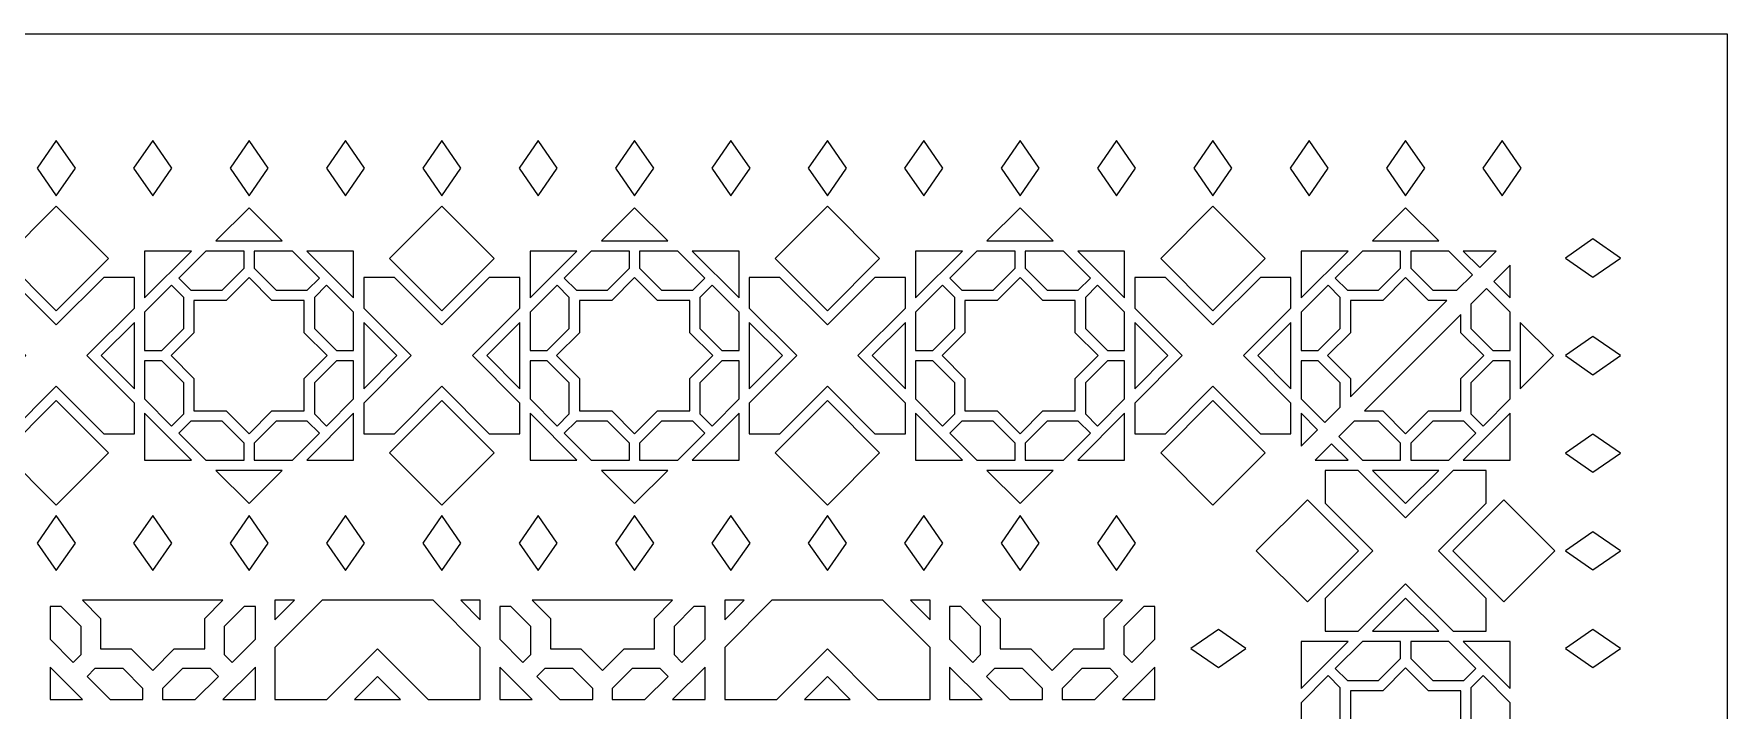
# Model space of a CAD drawing. Header units: millimetres. Extents: x 0 to 1400, y 170 to 1220.
# Drawn here: x 873 to 1400, y 1010 to 1220 of the extents above; entities that cross this region are included whole.
import ezdxf

# ---------------------------------------------------------------- set-up
doc = ezdxf.new("R2010")
doc.units = ezdxf.units.MM
doc.layers.add('CUT', color=1, linetype='CONTINUOUS')

msp = doc.modelspace()

# ---------------------------------------------------------------- linework, layer by layer
at = {"layer": 'CUT'}
for points in [[(0, 1220), (1400.15, 1220), (1400.15, 169.85), (0, 169.85)], [(874.136, 1178.215), (880.075, 1169.637), (886.014, 1178.215), (880.075, 1186.793)], [(904.136, 1178.215), (910.075, 1169.637), (916.014, 1178.215), (910.075, 1186.793)], [(934.136, 1178.215), (940.075, 1169.637), (946.014, 1178.215), (940.075, 1186.793)], [(964.136, 1178.215), (970.075, 1169.637), (976.014, 1178.215), (970.075, 1186.793)], [(994.136, 1178.215), (1000.075, 1169.637), (1006.014, 1178.215), (1000.075, 1186.793)], [(1024.136, 1178.215), (1030.075, 1169.637), (1036.014, 1178.215), (1030.075, 1186.793)], [(1054.136, 1178.215), (1060.075, 1169.637), (1066.014, 1178.215), (1060.075, 1186.793)], [(1084.136, 1178.215), (1090.075, 1169.637), (1096.014, 1178.215), (1090.075, 1186.793)], [(1114.136, 1178.215), (1120.075, 1169.637), (1126.014, 1178.215), (1120.075, 1186.793)], [(1144.136, 1178.215), (1150.075, 1169.637), (1156.014, 1178.215), (1150.075, 1186.793)], [(1174.136, 1178.215), (1180.075, 1169.637), (1186.014, 1178.215), (1180.075, 1186.793)], [(1204.136, 1178.215), (1210.075, 1169.637), (1216.014, 1178.215), (1210.075, 1186.793)], [(1234.136, 1178.215), (1240.075, 1169.637), (1246.014, 1178.215), (1240.075, 1186.793)], [(1264.136, 1178.215), (1270.075, 1169.637), (1276.014, 1178.215), (1270.075, 1186.793)], [(1294.136, 1178.215), (1300.075, 1169.637), (1306.014, 1178.215), (1300.075, 1186.793)], [(1324.136, 1178.215), (1330.075, 1169.637), (1336.014, 1178.215), (1330.075, 1186.793)], [(863.832, 1150.156), (880.075, 1133.912), (896.318, 1150.156), (880.075, 1166.399)], [(950.402, 1155.611), (940.075, 1165.938), (929.748, 1155.611)], [(983.832, 1150.156), (1000.075, 1133.912), (1016.318, 1150.156), (1000.075, 1166.399)], [(1070.402, 1155.611), (1060.075, 1165.938), (1049.748, 1155.611)], [(1103.832, 1150.156), (1120.075, 1133.912), (1136.318, 1150.156), (1120.075, 1166.399)], [(1190.402, 1155.611), (1180.075, 1165.938), (1169.748, 1155.611)], [(1223.832, 1150.156), (1240.075, 1133.912), (1256.318, 1150.156), (1240.075, 1166.399)], [(1310.402, 1155.611), (1300.075, 1165.938), (1289.748, 1155.611)], [(1366.943, 1150.282), (1358.365, 1156.221), (1349.787, 1150.282), (1358.365, 1144.343)], [(922.144, 1152.461), (907.539, 1152.461), (907.539, 1137.856)], [(921.966, 1140.261), (931.652, 1140.261), (938.5, 1147.109), (938.5, 1152.461), (926.598, 1152.461), (918.182, 1144.045)], [(941.65, 1147.109), (948.498, 1140.261), (958.184, 1140.261), (961.968, 1144.045), (953.552, 1152.461), (941.65, 1152.461)], [(972.611, 1137.856), (972.611, 1152.461), (958.006, 1152.461)], [(1042.144, 1152.461), (1027.539, 1152.461), (1027.539, 1137.856)], [(1041.966, 1140.261), (1051.652, 1140.261), (1058.5, 1147.109), (1058.5, 1152.461), (1046.598, 1152.461), (1038.182, 1144.045)], [(1061.65, 1147.109), (1068.498, 1140.261), (1078.184, 1140.261), (1081.968, 1144.045), (1073.552, 1152.461), (1061.65, 1152.461)], [(1092.611, 1137.856), (1092.611, 1152.461), (1078.006, 1152.461)], [(1162.144, 1152.461), (1147.539, 1152.461), (1147.539, 1137.856)], [(1161.966, 1140.261), (1171.652, 1140.261), (1178.5, 1147.109), (1178.5, 1152.461), (1166.598, 1152.461), (1158.182, 1144.045)], [(1181.65, 1147.109), (1188.498, 1140.261), (1198.184, 1140.261), (1201.968, 1144.045), (1193.552, 1152.461), (1181.65, 1152.461)], [(1212.611, 1137.856), (1212.611, 1152.461), (1198.006, 1152.461)], [(1282.144, 1152.461), (1267.539, 1152.461), (1267.539, 1137.856)], [(1281.966, 1140.261), (1291.652, 1140.261), (1298.5, 1147.109), (1298.5, 1152.461), (1286.598, 1152.461), (1278.182, 1144.045)], [(1320.907, 1145.106), (1313.552, 1152.461), (1301.65, 1152.461), (1301.65, 1147.109), (1308.498, 1140.261), (1316.062, 1140.261)], [(1328.262, 1152.461), (1318.006, 1152.461), (1323.134, 1147.333)], [(855.761, 1144.239), (855.761, 1134.706), (870.542, 1119.925), (855.761, 1105.144), (855.761, 1095.611), (865.294, 1095.611), (880.075, 1110.392), (894.856, 1095.611), (904.389, 1095.611), (904.389, 1105.144), (889.608, 1119.925), (904.389, 1134.706), (904.389, 1144.239), (894.856, 1144.239), (880.075, 1129.458), (865.294, 1144.239)], [(915.77, 1119.925), (922.889, 1112.806), (922.889, 1102.739), (932.956, 1102.739), (940.075, 1095.62), (947.194, 1102.739), (957.261, 1102.739), (957.261, 1112.806), (964.38, 1119.925), (957.261, 1127.044), (957.261, 1137.111), (947.194, 1137.111), (940.075, 1144.23), (932.956, 1137.111), (922.889, 1137.111), (922.889, 1127.044)], [(975.761, 1144.239), (975.761, 1134.706), (990.542, 1119.925), (975.761, 1105.144), (975.761, 1095.611), (985.294, 1095.611), (1000.075, 1110.392), (1014.856, 1095.611), (1024.389, 1095.611), (1024.389, 1105.144), (1009.608, 1119.925), (1024.389, 1134.706), (1024.389, 1144.239), (1014.856, 1144.239), (1000.075, 1129.458), (985.294, 1144.239)], [(1035.77, 1119.925), (1042.889, 1112.806), (1042.889, 1102.739), (1052.956, 1102.739), (1060.075, 1095.62), (1067.194, 1102.739), (1077.261, 1102.739), (1077.261, 1112.806), (1084.38, 1119.925), (1077.261, 1127.044), (1077.261, 1137.111), (1067.194, 1137.111), (1060.075, 1144.23), (1052.956, 1137.111), (1042.889, 1137.111), (1042.889, 1127.044)], [(1095.761, 1144.239), (1095.761, 1134.706), (1110.542, 1119.925), (1095.761, 1105.144), (1095.761, 1095.611), (1105.294, 1095.611), (1120.075, 1110.392), (1134.856, 1095.611), (1144.389, 1095.611), (1144.389, 1105.144), (1129.608, 1119.925), (1144.389, 1134.706), (1144.389, 1144.239), (1134.856, 1144.239), (1120.075, 1129.458), (1105.294, 1144.239)], [(1155.77, 1119.925), (1162.889, 1112.806), (1162.889, 1102.739), (1172.956, 1102.739), (1180.075, 1095.62), (1187.194, 1102.739), (1197.261, 1102.739), (1197.261, 1112.806), (1204.38, 1119.925), (1197.261, 1127.044), (1197.261, 1137.111), (1187.194, 1137.111), (1180.075, 1144.23), (1172.956, 1137.111), (1162.889, 1137.111), (1162.889, 1127.044)], [(1215.761, 1144.239), (1215.761, 1134.706), (1230.542, 1119.925), (1215.761, 1105.144), (1215.761, 1095.611), (1225.294, 1095.611), (1240.075, 1110.392), (1254.856, 1095.611), (1264.389, 1095.611), (1264.389, 1105.144), (1249.608, 1119.925), (1264.389, 1134.706), (1264.389, 1144.239), (1254.856, 1144.239), (1240.075, 1129.458), (1225.294, 1144.239)], [(1312.912, 1137.111), (1307.194, 1137.111), (1300.075, 1144.23), (1292.956, 1137.111), (1282.889, 1137.111), (1282.889, 1127.044), (1275.77, 1119.925), (1282.889, 1112.806), (1282.889, 1107.088)], [(1327.483, 1142.984), (1332.611, 1137.856), (1332.611, 1148.112)], [(912.891, 1121.5), (919.739, 1128.348), (919.739, 1138.034), (915.955, 1141.818), (907.539, 1133.402), (907.539, 1121.5)], [(960.411, 1138.034), (960.411, 1128.348), (967.259, 1121.5), (972.611, 1121.5), (972.611, 1133.402), (964.195, 1141.818)], [(1032.891, 1121.5), (1039.739, 1128.348), (1039.739, 1138.034), (1035.955, 1141.818), (1027.539, 1133.402), (1027.539, 1121.5)], [(1080.411, 1138.034), (1080.411, 1128.348), (1087.259, 1121.5), (1092.611, 1121.5), (1092.611, 1133.402), (1084.195, 1141.818)], [(1152.891, 1121.5), (1159.739, 1128.348), (1159.739, 1138.034), (1155.955, 1141.818), (1147.539, 1133.402), (1147.539, 1121.5)], [(1200.411, 1138.034), (1200.411, 1128.348), (1207.259, 1121.5), (1212.611, 1121.5), (1212.611, 1133.402), (1204.195, 1141.818)], [(1272.891, 1121.5), (1279.739, 1128.348), (1279.739, 1138.034), (1275.955, 1141.818), (1267.539, 1133.402), (1267.539, 1121.5)], [(1320.411, 1135.912), (1320.411, 1128.348), (1327.259, 1121.5), (1332.611, 1121.5), (1332.611, 1133.402), (1325.256, 1140.757)], [(904.389, 1130.252), (894.062, 1119.925), (904.389, 1109.598)], [(975.761, 1109.598), (986.088, 1119.925), (975.761, 1130.252)], [(1024.389, 1130.252), (1014.062, 1119.925), (1024.389, 1109.598)], [(1095.761, 1109.598), (1106.088, 1119.925), (1095.761, 1130.252)], [(1144.389, 1130.252), (1134.062, 1119.925), (1144.389, 1109.598)], [(1215.761, 1109.598), (1226.088, 1119.925), (1215.761, 1130.252)], [(1264.389, 1130.252), (1254.062, 1119.925), (1264.389, 1109.598)], [(1287.238, 1102.739), (1292.956, 1102.739), (1300.075, 1095.62), (1307.194, 1102.739), (1317.261, 1102.739), (1317.261, 1112.806), (1324.38, 1119.925), (1317.261, 1127.044), (1317.261, 1132.762)], [(1335.761, 1109.598), (1346.088, 1119.925), (1335.761, 1130.252)], [(1366.943, 1119.925), (1358.365, 1125.864), (1349.787, 1119.925), (1358.365, 1113.986)], [(919.739, 1101.816), (919.739, 1111.502), (912.891, 1118.35), (907.539, 1118.35), (907.539, 1106.448), (915.955, 1098.032)], [(967.259, 1118.35), (960.411, 1111.502), (960.411, 1101.816), (964.195, 1098.032), (972.611, 1106.448), (972.611, 1118.35)], [(1039.739, 1101.816), (1039.739, 1111.502), (1032.891, 1118.35), (1027.539, 1118.35), (1027.539, 1106.448), (1035.955, 1098.032)], [(1087.259, 1118.35), (1080.411, 1111.502), (1080.411, 1101.816), (1084.195, 1098.032), (1092.611, 1106.448), (1092.611, 1118.35)], [(1159.739, 1101.816), (1159.739, 1111.502), (1152.891, 1118.35), (1147.539, 1118.35), (1147.539, 1106.448), (1155.955, 1098.032)], [(1207.259, 1118.35), (1200.411, 1111.502), (1200.411, 1101.816), (1204.195, 1098.032), (1212.611, 1106.448), (1212.611, 1118.35)], [(1279.739, 1103.938), (1279.739, 1111.502), (1272.891, 1118.35), (1267.539, 1118.35), (1267.539, 1106.448), (1274.894, 1099.093)], [(1324.195, 1098.032), (1332.611, 1106.448), (1332.611, 1118.35), (1327.259, 1118.35), (1320.411, 1111.502), (1320.411, 1101.816)], [(863.832, 1089.694), (880.075, 1073.451), (896.318, 1089.694), (880.075, 1105.938)], [(907.539, 1101.994), (907.539, 1087.389), (922.144, 1087.389)], [(958.006, 1087.389), (972.611, 1087.389), (972.611, 1101.994)], [(983.832, 1089.694), (1000.075, 1073.451), (1016.318, 1089.694), (1000.075, 1105.938)], [(1027.539, 1101.994), (1027.539, 1087.389), (1042.144, 1087.389)], [(1078.006, 1087.389), (1092.611, 1087.389), (1092.611, 1101.994)], [(1103.832, 1089.694), (1120.075, 1073.451), (1136.318, 1089.694), (1120.075, 1105.938)], [(1147.539, 1101.994), (1147.539, 1087.389), (1162.144, 1087.389)], [(1198.006, 1087.389), (1212.611, 1087.389), (1212.611, 1101.994)], [(1223.832, 1089.694), (1240.075, 1073.451), (1256.318, 1089.694), (1240.075, 1105.938)], [(1272.667, 1096.866), (1267.539, 1101.994), (1267.539, 1091.738)], [(1318.006, 1087.389), (1332.611, 1087.389), (1332.611, 1101.994)], [(938.5, 1092.741), (931.652, 1099.589), (921.966, 1099.589), (918.182, 1095.805), (926.598, 1087.389), (938.5, 1087.389)], [(958.184, 1099.589), (948.498, 1099.589), (941.65, 1092.741), (941.65, 1087.389), (953.552, 1087.389), (961.968, 1095.805)], [(1058.5, 1092.741), (1051.652, 1099.589), (1041.966, 1099.589), (1038.182, 1095.805), (1046.598, 1087.389), (1058.5, 1087.389)], [(1078.184, 1099.589), (1068.498, 1099.589), (1061.65, 1092.741), (1061.65, 1087.389), (1073.552, 1087.389), (1081.968, 1095.805)], [(1178.5, 1092.741), (1171.652, 1099.589), (1161.966, 1099.589), (1158.182, 1095.805), (1166.598, 1087.389), (1178.5, 1087.389)], [(1198.184, 1099.589), (1188.498, 1099.589), (1181.65, 1092.741), (1181.65, 1087.389), (1193.552, 1087.389), (1201.968, 1095.805)], [(1279.243, 1094.744), (1286.598, 1087.389), (1298.5, 1087.389), (1298.5, 1092.741), (1291.652, 1099.589), (1284.088, 1099.589)], [(1301.65, 1087.389), (1313.552, 1087.389), (1321.968, 1095.805), (1318.184, 1099.589), (1308.498, 1099.589), (1301.65, 1092.741)], [(1271.888, 1087.389), (1282.144, 1087.389), (1277.016, 1092.517)], [(1366.943, 1089.568), (1358.365, 1095.507), (1349.787, 1089.568), (1358.365, 1083.629)], [(929.748, 1084.239), (940.075, 1073.912), (950.402, 1084.239)], [(1049.748, 1084.239), (1060.075, 1073.912), (1070.402, 1084.239)], [(1169.748, 1084.239), (1180.075, 1073.912), (1190.402, 1084.239)], [(1325.103, 1044.429), (1310.322, 1059.211), (1325.103, 1073.992), (1325.103, 1084.239), (1314.856, 1084.239), (1300.075, 1069.458), (1285.294, 1084.239), (1275.047, 1084.239), (1275.047, 1073.992), (1289.828, 1059.211), (1275.047, 1044.429), (1275.047, 1034.182), (1285.294, 1034.182), (1300.075, 1048.964), (1314.856, 1034.182), (1325.103, 1034.182)], [(1289.748, 1084.239), (1300.075, 1073.912), (1310.402, 1084.239)], [(874.136, 1061.635), (880.075, 1053.057), (886.014, 1061.635), (880.075, 1070.213)], [(904.136, 1061.635), (910.075, 1053.057), (916.014, 1061.635), (910.075, 1070.213)], [(934.136, 1061.635), (940.075, 1053.057), (946.014, 1061.635), (940.075, 1070.213)], [(964.136, 1061.635), (970.075, 1053.057), (976.014, 1061.635), (970.075, 1070.213)], [(994.136, 1061.635), (1000.075, 1053.057), (1006.014, 1061.635), (1000.075, 1070.213)], [(1024.136, 1061.635), (1030.075, 1053.057), (1036.014, 1061.635), (1030.075, 1070.213)], [(1054.136, 1061.635), (1060.075, 1053.057), (1066.014, 1061.635), (1060.075, 1070.213)], [(1084.136, 1061.635), (1090.075, 1053.057), (1096.014, 1061.635), (1090.075, 1070.213)], [(1114.136, 1061.635), (1120.075, 1053.057), (1126.014, 1061.635), (1120.075, 1070.213)], [(1144.136, 1061.635), (1150.075, 1053.057), (1156.014, 1061.635), (1150.075, 1070.213)], [(1174.136, 1061.635), (1180.075, 1053.057), (1186.014, 1061.635), (1180.075, 1070.213)], [(1204.136, 1061.635), (1210.075, 1053.057), (1216.014, 1061.635), (1210.075, 1070.213)], [(1285.373, 1059.211), (1269.487, 1075.097), (1253.601, 1059.211), (1269.487, 1043.325)], [(1346.549, 1059.211), (1330.663, 1075.097), (1314.777, 1059.211), (1330.663, 1043.325)], [(1366.943, 1059.211), (1358.365, 1065.15), (1349.787, 1059.211), (1358.365, 1053.272)], [(888.232, 1043.85), (893.87, 1038.213), (893.87, 1028.72), (903.363, 1028.72), (910.075, 1022.007), (916.787, 1028.72), (926.28, 1028.72), (926.28, 1038.213), (931.918, 1043.85)], [(948.12, 1043.85), (948.12, 1037.778), (954.191, 1043.85)], [(962.803, 1043.85), (948.12, 1029.166), (948.12, 1012.97), (964.316, 1012.97), (980.075, 1028.728), (995.834, 1012.97), (1012.03, 1012.97), (1012.03, 1029.166), (997.347, 1043.85)], [(1005.959, 1043.85), (1012.03, 1037.778), (1012.03, 1043.85)], [(1028.232, 1043.85), (1033.87, 1038.213), (1033.87, 1028.72), (1043.363, 1028.72), (1050.075, 1022.007), (1056.787, 1028.72), (1066.28, 1028.72), (1066.28, 1038.213), (1071.918, 1043.85)], [(1088.12, 1043.85), (1088.12, 1037.778), (1094.191, 1043.85)], [(1102.803, 1043.85), (1088.12, 1029.166), (1088.12, 1012.97), (1104.316, 1012.97), (1120.075, 1028.728), (1135.834, 1012.97), (1152.03, 1012.97), (1152.03, 1029.166), (1137.347, 1043.85)], [(1145.959, 1043.85), (1152.03, 1037.778), (1152.03, 1043.85)], [(1168.232, 1043.85), (1173.87, 1038.213), (1173.87, 1028.72), (1183.363, 1028.72), (1190.075, 1022.007), (1196.787, 1028.72), (1206.28, 1028.72), (1206.28, 1038.213), (1211.918, 1043.85)], [(1310.402, 1034.182), (1300.075, 1044.509), (1289.748, 1034.182)], [(887.78, 1026.936), (887.78, 1035.69), (881.59, 1041.88), (878.12, 1041.88), (878.12, 1031.689), (885.326, 1024.482)], [(938.56, 1041.88), (932.37, 1035.69), (932.37, 1026.936), (934.824, 1024.482), (942.03, 1031.689), (942.03, 1041.88)], [(1027.78, 1026.936), (1027.78, 1035.69), (1021.59, 1041.88), (1018.12, 1041.88), (1018.12, 1031.689), (1025.326, 1024.482)], [(1078.56, 1041.88), (1072.37, 1035.69), (1072.37, 1026.936), (1074.824, 1024.482), (1082.03, 1031.689), (1082.03, 1041.88)], [(1167.78, 1026.936), (1167.78, 1035.69), (1161.59, 1041.88), (1158.12, 1041.88), (1158.12, 1031.689), (1165.326, 1024.482)], [(1218.56, 1041.88), (1212.37, 1035.69), (1212.37, 1026.936), (1214.824, 1024.482), (1222.03, 1031.689), (1222.03, 1041.88)], [(1250.363, 1028.854), (1241.785, 1034.793), (1233.207, 1028.854), (1241.785, 1022.915)], [(1366.943, 1028.854), (1358.365, 1034.793), (1349.787, 1028.854), (1358.365, 1022.915)], [(1282.144, 1031.032), (1267.539, 1031.032), (1267.539, 1016.428)], [(1298.5, 1031.032), (1286.598, 1031.032), (1278.182, 1022.616), (1281.966, 1018.832), (1291.652, 1018.832), (1298.5, 1025.681)], [(1321.968, 1022.616), (1313.552, 1031.032), (1301.65, 1031.032), (1301.65, 1025.681), (1308.498, 1018.832), (1318.184, 1018.832)], [(1332.611, 1016.428), (1332.611, 1031.032), (1318.006, 1031.032)], [(878.12, 1023.077), (878.12, 1012.97), (888.227, 1012.97)], [(907.03, 1016.44), (900.84, 1022.63), (892.086, 1022.63), (889.632, 1020.176), (896.839, 1012.97), (907.03, 1012.97)], [(928.064, 1022.63), (919.31, 1022.63), (913.12, 1016.44), (913.12, 1012.97), (923.311, 1012.97), (930.518, 1020.176)], [(931.923, 1012.97), (942.03, 1012.97), (942.03, 1023.077)], [(1018.12, 1023.077), (1018.12, 1012.97), (1028.227, 1012.97)], [(1047.03, 1016.44), (1040.84, 1022.63), (1032.086, 1022.63), (1029.632, 1020.176), (1036.839, 1012.97), (1047.03, 1012.97)], [(1068.064, 1022.63), (1059.31, 1022.63), (1053.12, 1016.44), (1053.12, 1012.97), (1063.311, 1012.97), (1070.518, 1020.176)], [(1071.923, 1012.97), (1082.03, 1012.97), (1082.03, 1023.077)], [(1158.12, 1023.077), (1158.12, 1012.97), (1168.227, 1012.97)], [(1187.03, 1016.44), (1180.84, 1022.63), (1172.086, 1022.63), (1169.632, 1020.176), (1176.839, 1012.97), (1187.03, 1012.97)], [(1208.064, 1022.63), (1199.31, 1022.63), (1193.12, 1016.44), (1193.12, 1012.97), (1203.311, 1012.97), (1210.518, 1020.176)], [(1211.923, 1012.97), (1222.03, 1012.97), (1222.03, 1023.077)], [(1307.194, 981.31), (1317.261, 981.31), (1317.261, 991.378), (1324.38, 998.496), (1317.261, 1005.615), (1317.261, 1015.682), (1307.194, 1015.682), (1300.075, 1022.801), (1292.956, 1015.682), (1282.889, 1015.682), (1282.889, 1005.615), (1275.77, 998.496), (1282.889, 991.378), (1282.889, 981.31), (1292.956, 981.31), (1300.075, 974.192)], [(987.222, 1012.97), (980.075, 1020.116), (972.928, 1012.97)], [(1127.222, 1012.97), (1120.075, 1020.116), (1112.928, 1012.97)], [(1275.955, 1020.389), (1267.539, 1011.973), (1267.539, 1000.071), (1272.891, 1000.071), (1279.739, 1006.92), (1279.739, 1016.605)], [(1332.611, 1000.071), (1332.611, 1011.973), (1324.195, 1020.389), (1320.411, 1016.605), (1320.411, 1006.92), (1327.259, 1000.071)]]:
    msp.add_lwpolyline(points, close=True, dxfattribs=at)

doc.saveas('drawing.dxf')
